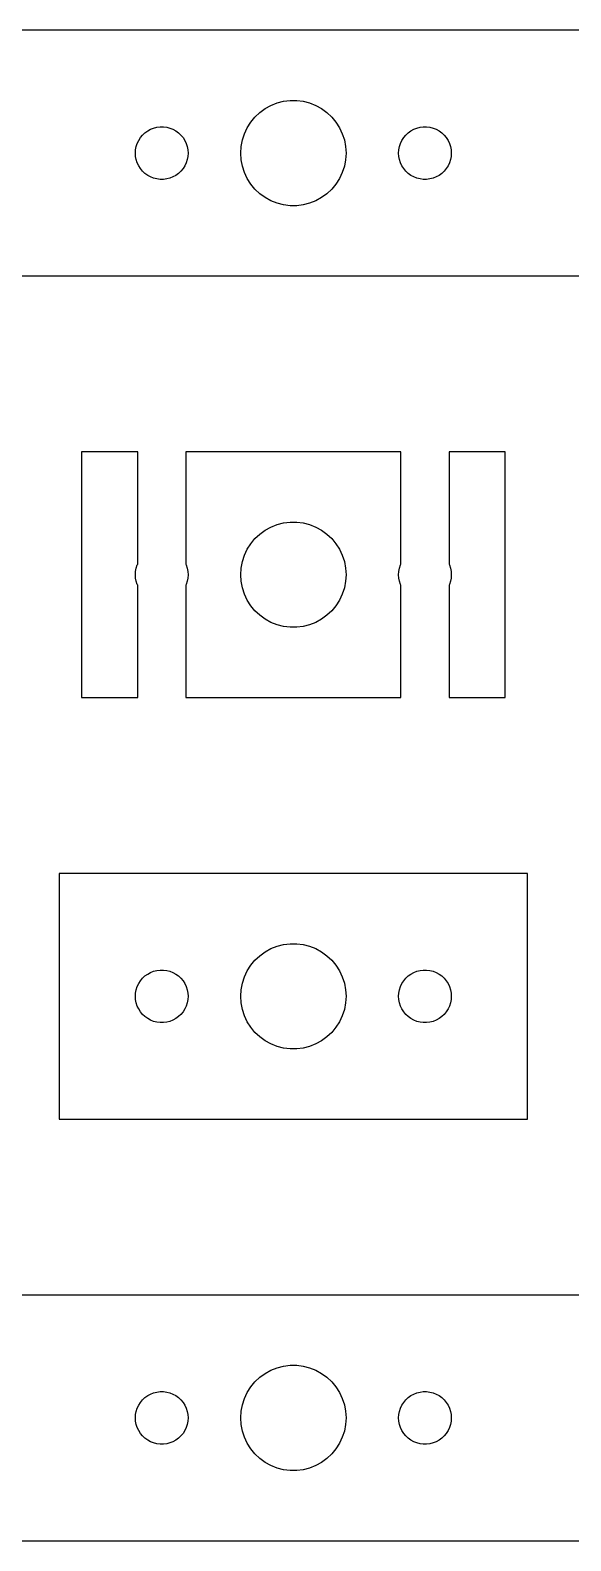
# Model space of a CAD drawing. Header units: metres. Extents: x -142 to 142, y -7 to 79.
# Drawn here: x -15 to 15.8, y -7 to 79 of the extents above; entities that cross this region are included whole.
import ezdxf

# ---------------------------------------------------------------- set-up
doc = ezdxf.new("R2010")
doc.units = ezdxf.units.M

msp = doc.modelspace()

# ---------------------------------------------------------------- linework, layer by layer
for p, q in [((139.657, 78.9951), (-139.657, 78.9951)), ((-1.27733, 74.7145), (-0.927048, 74.8532)), ((-0.927048, 74.8532), (-0.562134, 74.9469)), ((-0.562134, 74.9469), (-0.18837, 74.9941)), ((-0.18837, 74.9941), (0.18837, 74.9941)), ((0.18837, 74.9941), (0.562134, 74.9469)), ((0.562134, 74.9469), (0.927048, 74.8532)), ((0.927048, 74.8532), (1.27733, 74.7145)), ((-2.42705, 73.7634), (-2.1869, 74.0536)), ((-2.1869, 74.0536), (-1.91226, 74.3115)), ((-1.91226, 74.3115), (-1.60747, 74.533)), ((-1.60747, 74.533), (-1.27733, 74.7145)), ((1.27733, 74.7145), (1.60747, 74.533)), ((1.60747, 74.533), (1.91226, 74.3115)), ((1.91226, 74.3115), (2.1869, 74.0536)), ((2.1869, 74.0536), (2.42705, 73.7634)), ((-8.59344, 73.0268), (-8.45613, 73.1558)), ((-8.45613, 73.1558), (-8.30373, 73.2665)), ((-8.30373, 73.2665), (-8.13866, 73.3572)), ((-8.13866, 73.3572), (-7.96352, 73.4266)), ((-7.96352, 73.4266), (-7.78107, 73.4734)), ((-7.78107, 73.4734), (-7.59418, 73.497)), ((-7.59418, 73.497), (-7.40581, 73.497)), ((-7.40581, 73.497), (-7.21892, 73.4734)), ((-7.21892, 73.4734), (-7.03647, 73.4266)), ((-7.03647, 73.4266), (-6.86133, 73.3572)), ((-6.86133, 73.3572), (-6.69626, 73.2665)), ((-6.69626, 73.2665), (-6.54385, 73.1558)), ((-6.54385, 73.1558), (-6.40654, 73.0268)), ((-2.90575, 72.7461), (-2.78932, 73.1044)), ((-2.78932, 73.1044), (-2.62891, 73.4453)), ((-2.62891, 73.4453), (-2.42705, 73.7634)), ((2.42705, 73.7634), (2.62891, 73.4453)), ((2.62891, 73.4453), (2.78932, 73.1044)), ((2.78932, 73.1044), (2.90575, 72.7461)), ((6.40654, 73.0268), (6.54385, 73.1558)), ((6.54385, 73.1558), (6.69626, 73.2665)), ((6.69626, 73.2665), (6.86133, 73.3572)), ((6.86133, 73.3572), (7.03647, 73.4266)), ((7.03647, 73.4266), (7.21892, 73.4734)), ((7.21892, 73.4734), (7.40581, 73.497)), ((7.40581, 73.497), (7.59418, 73.497)), ((7.59418, 73.497), (7.78107, 73.4734)), ((7.78107, 73.4734), (7.96352, 73.4266)), ((7.96352, 73.4266), (8.13866, 73.3572)), ((8.13866, 73.3572), (8.30373, 73.2665)), ((8.30373, 73.2665), (8.45613, 73.1558)), ((8.45613, 73.1558), (8.59344, 73.0268)), ((-8.98816, 72.188), (-8.95287, 72.373)), ((-8.95287, 72.373), (-8.89465, 72.5522)), ((-8.89465, 72.5522), (-8.81445, 72.7226)), ((-8.81445, 72.7226), (-8.71352, 72.8817)), ((-8.71352, 72.8817), (-8.59344, 73.0268)), ((-6.40654, 73.0268), (-6.28647, 72.8817)), ((-6.28647, 72.8817), (-6.18553, 72.7226)), ((-6.18553, 72.7226), (-6.10533, 72.5522)), ((-6.10533, 72.5522), (-6.04712, 72.373)), ((-6.04712, 72.373), (-6.01183, 72.188)), ((-3, 72), (-2.97633, 72.376)), ((-2.97633, 72.376), (-2.90575, 72.7461)), ((2.90575, 72.7461), (2.97633, 72.376)), ((2.97633, 72.376), (3, 72)), ((6.01183, 72.188), (6.04712, 72.373)), ((6.04712, 72.373), (6.10533, 72.5522)), ((6.10533, 72.5522), (6.18553, 72.7226)), ((6.18553, 72.7226), (6.28647, 72.8817)), ((6.28647, 72.8817), (6.40654, 73.0268)), ((8.59344, 73.0268), (8.71352, 72.8817)), ((8.71352, 72.8817), (8.81445, 72.7226)), ((8.81445, 72.7226), (8.89465, 72.5522)), ((8.89465, 72.5522), (8.95287, 72.373)), ((8.95287, 72.373), (8.98816, 72.188)), ((-9, 72), (-8.98816, 72.188)), ((-8.98816, 71.812), (-9, 72)), ((-8.95287, 71.627), (-8.98816, 71.812)), ((-8.89465, 71.4478), (-8.95287, 71.627)), ((-8.81445, 71.2774), (-8.89465, 71.4478)), ((-6.10533, 71.4478), (-6.18553, 71.2774)), ((-6.04712, 71.627), (-6.10533, 71.4478)), ((-6.01183, 71.812), (-6.04712, 71.627)), ((-6.01183, 72.188), (-6, 72)), ((-6, 72), (-6.01183, 71.812)), ((-2.97633, 71.624), (-3, 72)), ((-2.90575, 71.2539), (-2.97633, 71.624)), ((2.97633, 71.624), (2.90575, 71.2539)), ((3, 72), (2.97633, 71.624)), ((6, 72), (6.01183, 72.188)), ((6.01183, 71.812), (6, 72)), ((6.04712, 71.627), (6.01183, 71.812)), ((6.10533, 71.4478), (6.04712, 71.627)), ((6.18553, 71.2774), (6.10533, 71.4478)), ((8.89465, 71.4478), (8.81445, 71.2774)), ((8.95287, 71.627), (8.89465, 71.4478)), ((8.98816, 71.812), (8.95287, 71.627)), ((8.98816, 72.188), (9, 72)), ((9, 72), (8.98816, 71.812)), ((-8.71352, 71.1183), (-8.81445, 71.2774)), ((-8.59344, 70.9732), (-8.71352, 71.1183)), ((-8.45613, 70.8442), (-8.59344, 70.9732)), ((-8.30373, 70.7335), (-8.45613, 70.8442)), ((-8.13866, 70.6428), (-8.30373, 70.7335)), ((-7.96352, 70.5734), (-8.13866, 70.6428)), ((-7.78107, 70.5266), (-7.96352, 70.5734)), ((-7.59418, 70.503), (-7.78107, 70.5266)), ((-7.21892, 70.5266), (-7.40581, 70.503)), ((-7.03647, 70.5734), (-7.21892, 70.5266)), ((-6.86133, 70.6428), (-7.03647, 70.5734)), ((-6.69626, 70.7335), (-6.86133, 70.6428)), ((-6.54385, 70.8442), (-6.69626, 70.7335)), ((-6.40654, 70.9732), (-6.54385, 70.8442)), ((-6.28647, 71.1183), (-6.40654, 70.9732)), ((-6.18553, 71.2774), (-6.28647, 71.1183)), ((-2.78932, 70.8956), (-2.90575, 71.2539)), ((-2.62891, 70.5547), (-2.78932, 70.8956)), ((-2.42705, 70.2366), (-2.62891, 70.5547)), ((2.62891, 70.5547), (2.42705, 70.2366)), ((2.78932, 70.8956), (2.62891, 70.5547)), ((2.90575, 71.2539), (2.78932, 70.8956)), ((6.28647, 71.1183), (6.18553, 71.2774)), ((6.40654, 70.9732), (6.28647, 71.1183)), ((6.54385, 70.8442), (6.40654, 70.9732)), ((6.69626, 70.7335), (6.54385, 70.8442)), ((6.86133, 70.6428), (6.69626, 70.7335)), ((7.03647, 70.5734), (6.86133, 70.6428)), ((7.21892, 70.5266), (7.03647, 70.5734)), ((7.40581, 70.503), (7.21892, 70.5266)), ((7.78107, 70.5266), (7.59418, 70.503)), ((7.96352, 70.5734), (7.78107, 70.5266)), ((8.13866, 70.6428), (7.96352, 70.5734)), ((8.30373, 70.7335), (8.13866, 70.6428)), ((8.45613, 70.8442), (8.30373, 70.7335)), ((8.59344, 70.9732), (8.45613, 70.8442)), ((8.71352, 71.1183), (8.59344, 70.9732)), ((8.81445, 71.2774), (8.71352, 71.1183)), ((-7.40581, 70.503), (-7.59418, 70.503)), ((-2.1869, 69.9464), (-2.42705, 70.2366)), ((-1.91226, 69.6885), (-2.1869, 69.9464)), ((-1.60747, 69.467), (-1.91226, 69.6885)), ((1.91226, 69.6885), (1.60747, 69.467)), ((2.1869, 69.9464), (1.91226, 69.6885)), ((2.42705, 70.2366), (2.1869, 69.9464)), ((7.59418, 70.503), (7.40581, 70.503)), ((-1.27733, 69.2855), (-1.60747, 69.467)), ((-0.927048, 69.1468), (-1.27733, 69.2855)), ((-0.562134, 69.0531), (-0.927048, 69.1468)), ((-0.18837, 69.0059), (-0.562134, 69.0531)), ((0.18837, 69.0059), (-0.18837, 69.0059)), ((0.562134, 69.0531), (0.18837, 69.0059)), ((0.927048, 69.1468), (0.562134, 69.0531)), ((1.27733, 69.2855), (0.927048, 69.1468)), ((1.60747, 69.467), (1.27733, 69.2855)), ((-139.657, 65.0049), (139.657, 65.0049)), ((-8.87216, 54.9951), (-12.0664, 54.9951)), ((-12.0664, 54.9951), (-12.0664, 41.0049)), ((-8.87216, 48.6), (-8.87216, 54.9951)), ((6.12782, 54.9951), (-6.12782, 54.9951)), ((-6.12782, 54.9951), (-6.12782, 48.6)), ((6.12782, 48.6), (6.12782, 54.9951)), ((12.0664, 54.9951), (8.87216, 54.9951)), ((8.87216, 54.9951), (8.87216, 48.6)), ((12.0664, 41.0049), (12.0664, 54.9951)), ((-1.27733, 50.7145), (-0.927048, 50.8532)), ((-0.927048, 50.8532), (-0.562134, 50.9469)), ((-0.562134, 50.9469), (-0.18837, 50.9941)), ((-0.18837, 50.9941), (0.18837, 50.9941)), ((0.18837, 50.9941), (0.562134, 50.9469)), ((0.562134, 50.9469), (0.927048, 50.8532)), ((0.927048, 50.8532), (1.27733, 50.7145)), ((-2.42705, 49.7634), (-2.1869, 50.0536)), ((-2.1869, 50.0536), (-1.91226, 50.3115)), ((-1.91226, 50.3115), (-1.60747, 50.533)), ((-1.60747, 50.533), (-1.27733, 50.7145)), ((1.27733, 50.7145), (1.60747, 50.533)), ((1.60747, 50.533), (1.91226, 50.3115)), ((1.91226, 50.3115), (2.1869, 50.0536)), ((2.1869, 50.0536), (2.42705, 49.7634)), ((-2.90575, 48.7461), (-2.78932, 49.1044)), ((-2.78932, 49.1044), (-2.62891, 49.4453)), ((-2.62891, 49.4453), (-2.42705, 49.7634)), ((2.42705, 49.7634), (2.62891, 49.4453)), ((2.62891, 49.4453), (2.78932, 49.1044)), ((2.78932, 49.1044), (2.90575, 48.7461)), ((-9, 48), (-8.98816, 48.188)), ((-8.98816, 48.188), (-8.95287, 48.373)), ((-8.95287, 48.373), (-8.89465, 48.5522)), ((-8.89465, 48.5522), (-8.87216, 48.6)), ((-6.12782, 48.6), (-6.10533, 48.5522)), ((-6.10533, 48.5522), (-6.04712, 48.373)), ((-6.04712, 48.373), (-6.01183, 48.188)), ((-6.01183, 48.188), (-6, 48)), ((-3, 48), (-2.97633, 48.376)), ((-2.97633, 48.376), (-2.90575, 48.7461)), ((2.90575, 48.7461), (2.97633, 48.376)), ((2.97633, 48.376), (3, 48)), ((6, 48), (6.01183, 48.188)), ((6.01183, 48.188), (6.04712, 48.373)), ((6.04712, 48.373), (6.10533, 48.5522)), ((6.10533, 48.5522), (6.12782, 48.6)), ((8.87216, 48.6), (8.89465, 48.5522)), ((8.89465, 48.5522), (8.95287, 48.373)), ((8.95287, 48.373), (8.98816, 48.188)), ((8.98816, 48.188), (9, 48)), ((-8.98816, 47.812), (-9, 48)), ((-8.95287, 47.627), (-8.98816, 47.812)), ((-8.89465, 47.4478), (-8.95287, 47.627)), ((-8.87216, 47.4), (-8.89465, 47.4478)), ((-8.87216, 41.0049), (-8.87216, 47.4)), ((-6.10533, 47.4478), (-6.12782, 47.4)), ((-6.12782, 47.4), (-6.12782, 41.0049)), ((-6.04712, 47.627), (-6.10533, 47.4478)), ((-6.01183, 47.812), (-6.04712, 47.627)), ((-6, 48), (-6.01183, 47.812)), ((-2.97633, 47.624), (-3, 48)), ((-2.90575, 47.2539), (-2.97633, 47.624)), ((2.97633, 47.624), (2.90575, 47.2539)), ((3, 48), (2.97633, 47.624)), ((6.01183, 47.812), (6, 48)), ((6.04712, 47.627), (6.01183, 47.812)), ((6.10533, 47.4478), (6.04712, 47.627)), ((6.12782, 47.4), (6.10533, 47.4478)), ((6.12782, 41.0049), (6.12782, 47.4)), ((8.89465, 47.4478), (8.87216, 47.4)), ((8.87216, 47.4), (8.87216, 41.0049)), ((8.95287, 47.627), (8.89465, 47.4478)), ((8.98816, 47.812), (8.95287, 47.627)), ((9, 48), (8.98816, 47.812)), ((-2.78932, 46.8956), (-2.90575, 47.2539)), ((-2.62891, 46.5547), (-2.78932, 46.8956)), ((-2.42705, 46.2366), (-2.62891, 46.5547)), ((2.62891, 46.5547), (2.42705, 46.2366)), ((2.78932, 46.8956), (2.62891, 46.5547)), ((2.90575, 47.2539), (2.78932, 46.8956)), ((-2.1869, 45.9464), (-2.42705, 46.2366)), ((-1.91226, 45.6885), (-2.1869, 45.9464)), ((-1.60747, 45.467), (-1.91226, 45.6885)), ((1.91226, 45.6885), (1.60747, 45.467)), ((2.1869, 45.9464), (1.91226, 45.6885)), ((2.42705, 46.2366), (2.1869, 45.9464)), ((-1.27733, 45.2855), (-1.60747, 45.467)), ((-0.927048, 45.1468), (-1.27733, 45.2855)), ((-0.562134, 45.0531), (-0.927048, 45.1468)), ((-0.18837, 45.0059), (-0.562134, 45.0531)), ((0.18837, 45.0059), (-0.18837, 45.0059)), ((0.562134, 45.0531), (0.18837, 45.0059)), ((0.927048, 45.1468), (0.562134, 45.0531)), ((1.27733, 45.2855), (0.927048, 45.1468)), ((1.60747, 45.467), (1.27733, 45.2855)), ((-12.0664, 41.0049), (-8.87216, 41.0049)), ((-6.12782, 41.0049), (6.12782, 41.0049)), ((8.87216, 41.0049), (12.0664, 41.0049)), ((13.3471, 30.9951), (-13.3471, 30.9951)), ((-13.3471, 30.9951), (-13.3471, 17.0049)), ((13.3471, 17.0049), (13.3471, 30.9951)), ((-1.60747, 26.533), (-1.27733, 26.7145)), ((-1.27733, 26.7145), (-0.927048, 26.8532)), ((-0.927048, 26.8532), (-0.562134, 26.9469)), ((-0.562134, 26.9469), (-0.18837, 26.9941)), ((-0.18837, 26.9941), (0.18837, 26.9941)), ((0.18837, 26.9941), (0.562134, 26.9469)), ((0.562134, 26.9469), (0.927048, 26.8532)), ((0.927048, 26.8532), (1.27733, 26.7145)), ((1.27733, 26.7145), (1.60747, 26.533)), ((-2.42705, 25.7634), (-2.1869, 26.0536)), ((-2.1869, 26.0536), (-1.91226, 26.3115)), ((-1.91226, 26.3115), (-1.60747, 26.533)), ((1.60747, 26.533), (1.91226, 26.3115)), ((1.91226, 26.3115), (2.1869, 26.0536)), ((2.1869, 26.0536), (2.42705, 25.7634)), ((-8.71352, 24.8817), (-8.59344, 25.0268)), ((-8.59344, 25.0268), (-8.45613, 25.1558)), ((-8.45613, 25.1558), (-8.30373, 25.2665)), ((-8.30373, 25.2665), (-8.13866, 25.3572)), ((-8.13866, 25.3572), (-7.96352, 25.4266)), ((-7.96352, 25.4266), (-7.78107, 25.4734)), ((-7.78107, 25.4734), (-7.59418, 25.497)), ((-7.59418, 25.497), (-7.40581, 25.497)), ((-7.40581, 25.497), (-7.21892, 25.4734)), ((-7.21892, 25.4734), (-7.03647, 25.4266)), ((-7.03647, 25.4266), (-6.86133, 25.3572)), ((-6.86133, 25.3572), (-6.69626, 25.2665)), ((-6.69626, 25.2665), (-6.54385, 25.1558)), ((-6.54385, 25.1558), (-6.40654, 25.0268)), ((-6.40654, 25.0268), (-6.28647, 24.8817)), ((-2.90575, 24.7461), (-2.78932, 25.1044)), ((-2.78932, 25.1044), (-2.62891, 25.4453)), ((-2.62891, 25.4453), (-2.42705, 25.7634)), ((2.42705, 25.7634), (2.62891, 25.4453)), ((2.62891, 25.4453), (2.78932, 25.1044)), ((2.78932, 25.1044), (2.90575, 24.7461)), ((6.28647, 24.8817), (6.40654, 25.0268)), ((6.40654, 25.0268), (6.54385, 25.1558)), ((6.54385, 25.1558), (6.69626, 25.2665)), ((6.69626, 25.2665), (6.86133, 25.3572)), ((6.86133, 25.3572), (7.03647, 25.4266)), ((7.03647, 25.4266), (7.21892, 25.4734)), ((7.21892, 25.4734), (7.40581, 25.497)), ((7.40581, 25.497), (7.59418, 25.497)), ((7.59418, 25.497), (7.78107, 25.4734)), ((7.78107, 25.4734), (7.96352, 25.4266)), ((7.96352, 25.4266), (8.13866, 25.3572)), ((8.13866, 25.3572), (8.30373, 25.2665)), ((8.30373, 25.2665), (8.45613, 25.1558)), ((8.45613, 25.1558), (8.59344, 25.0268)), ((8.59344, 25.0268), (8.71352, 24.8817)), ((-9, 24), (-8.98816, 24.188)), ((-8.98816, 24.188), (-8.95287, 24.373)), ((-8.95287, 24.373), (-8.89465, 24.5522)), ((-8.89465, 24.5522), (-8.81445, 24.7226)), ((-8.81445, 24.7226), (-8.71352, 24.8817)), ((-6.28647, 24.8817), (-6.18553, 24.7226)), ((-6.18553, 24.7226), (-6.10533, 24.5522)), ((-6.10533, 24.5522), (-6.04712, 24.373)), ((-6.04712, 24.373), (-6.01183, 24.188)), ((-6.01183, 24.188), (-6, 24)), ((-3, 24), (-2.97633, 24.376)), ((-2.97633, 24.376), (-2.90575, 24.7461)), ((2.90575, 24.7461), (2.97633, 24.376)), ((2.97633, 24.376), (3, 24)), ((6, 24), (6.01183, 24.188)), ((6.01183, 24.188), (6.04712, 24.373)), ((6.04712, 24.373), (6.10533, 24.5522)), ((6.10533, 24.5522), (6.18553, 24.7226)), ((6.18553, 24.7226), (6.28647, 24.8817)), ((8.71352, 24.8817), (8.81445, 24.7226)), ((8.81445, 24.7226), (8.89465, 24.5522)), ((8.89465, 24.5522), (8.95287, 24.373)), ((8.95287, 24.373), (8.98816, 24.188)), ((8.98816, 24.188), (9, 24)), ((-8.98816, 23.812), (-9, 24)), ((-8.95287, 23.627), (-8.98816, 23.812)), ((-8.89465, 23.4478), (-8.95287, 23.627)), ((-8.81445, 23.2774), (-8.89465, 23.4478)), ((-8.71352, 23.1183), (-8.81445, 23.2774)), ((-6.18553, 23.2774), (-6.28647, 23.1183)), ((-6.10533, 23.4478), (-6.18553, 23.2774)), ((-6.04712, 23.627), (-6.10533, 23.4478)), ((-6.01183, 23.812), (-6.04712, 23.627)), ((-6, 24), (-6.01183, 23.812)), ((-2.97633, 23.624), (-3, 24)), ((-2.90575, 23.2539), (-2.97633, 23.624)), ((-2.78932, 22.8956), (-2.90575, 23.2539)), ((2.90575, 23.2539), (2.78932, 22.8956)), ((2.97633, 23.624), (2.90575, 23.2539)), ((3, 24), (2.97633, 23.624)), ((6.01183, 23.812), (6, 24)), ((6.04712, 23.627), (6.01183, 23.812)), ((6.10533, 23.4478), (6.04712, 23.627)), ((6.18553, 23.2774), (6.10533, 23.4478)), ((6.28647, 23.1183), (6.18553, 23.2774)), ((8.81445, 23.2774), (8.71352, 23.1183)), ((8.89465, 23.4478), (8.81445, 23.2774)), ((8.95287, 23.627), (8.89465, 23.4478)), ((8.98816, 23.812), (8.95287, 23.627)), ((9, 24), (8.98816, 23.812)), ((-8.59344, 22.9732), (-8.71352, 23.1183)), ((-8.45613, 22.8442), (-8.59344, 22.9732)), ((-8.30373, 22.7335), (-8.45613, 22.8442)), ((-8.13866, 22.6428), (-8.30373, 22.7335)), ((-7.96352, 22.5734), (-8.13866, 22.6428)), ((-7.78107, 22.5266), (-7.96352, 22.5734)), ((-7.59418, 22.503), (-7.78107, 22.5266)), ((-7.40581, 22.503), (-7.59418, 22.503)), ((-7.21892, 22.5266), (-7.40581, 22.503)), ((-7.03647, 22.5734), (-7.21892, 22.5266)), ((-6.86133, 22.6428), (-7.03647, 22.5734)), ((-6.69626, 22.7335), (-6.86133, 22.6428)), ((-6.54385, 22.8442), (-6.69626, 22.7335)), ((-6.40654, 22.9732), (-6.54385, 22.8442)), ((-6.28647, 23.1183), (-6.40654, 22.9732)), ((-2.62891, 22.5547), (-2.78932, 22.8956)), ((-2.42705, 22.2366), (-2.62891, 22.5547)), ((2.62891, 22.5547), (2.42705, 22.2366)), ((2.78932, 22.8956), (2.62891, 22.5547)), ((6.40654, 22.9732), (6.28647, 23.1183)), ((6.54385, 22.8442), (6.40654, 22.9732)), ((6.69626, 22.7335), (6.54385, 22.8442)), ((6.86133, 22.6428), (6.69626, 22.7335)), ((7.03647, 22.5734), (6.86133, 22.6428)), ((7.21892, 22.5266), (7.03647, 22.5734)), ((7.40581, 22.503), (7.21892, 22.5266)), ((7.59418, 22.503), (7.40581, 22.503)), ((7.78107, 22.5266), (7.59418, 22.503)), ((7.96352, 22.5734), (7.78107, 22.5266)), ((8.13866, 22.6428), (7.96352, 22.5734)), ((8.30373, 22.7335), (8.13866, 22.6428)), ((8.45613, 22.8442), (8.30373, 22.7335)), ((8.59344, 22.9732), (8.45613, 22.8442)), ((8.71352, 23.1183), (8.59344, 22.9732)), ((-2.1869, 21.9464), (-2.42705, 22.2366)), ((-1.91226, 21.6885), (-2.1869, 21.9464)), ((-1.60747, 21.467), (-1.91226, 21.6885)), ((1.91226, 21.6885), (1.60747, 21.467)), ((2.1869, 21.9464), (1.91226, 21.6885)), ((2.42705, 22.2366), (2.1869, 21.9464)), ((-1.27733, 21.2855), (-1.60747, 21.467)), ((-0.927048, 21.1468), (-1.27733, 21.2855)), ((-0.562134, 21.0531), (-0.927048, 21.1468)), ((-0.18837, 21.0059), (-0.562134, 21.0531)), ((0.18837, 21.0059), (-0.18837, 21.0059)), ((0.562134, 21.0531), (0.18837, 21.0059)), ((0.927048, 21.1468), (0.562134, 21.0531)), ((1.27733, 21.2855), (0.927048, 21.1468)), ((1.60747, 21.467), (1.27733, 21.2855)), ((-13.3471, 17.0049), (13.3471, 17.0049)), ((139.657, 6.99506), (-139.657, 6.99506)), ((-1.60747, 2.53297), (-1.27733, 2.71448)), ((-1.27733, 2.71448), (-0.927048, 2.85316)), ((-0.927048, 2.85316), (-0.562134, 2.94685)), ((-0.562134, 2.94685), (-0.18837, 2.99408)), ((-0.18837, 2.99408), (0.18837, 2.99408)), ((0.18837, 2.99408), (0.562134, 2.94685)), ((0.562134, 2.94685), (0.927048, 2.85316)), ((0.927048, 2.85316), (1.27733, 2.71448)), ((1.27733, 2.71448), (1.60747, 2.53297)), ((-2.62891, 1.44525), (-2.42705, 1.76335)), ((-2.42705, 1.76335), (-2.1869, 2.05363)), ((-2.1869, 2.05363), (-1.91226, 2.31154)), ((-1.91226, 2.31154), (-1.60747, 2.53297)), ((1.60747, 2.53297), (1.91226, 2.31154)), ((1.91226, 2.31154), (2.1869, 2.05363)), ((2.1869, 2.05363), (2.42705, 1.76335)), ((2.42705, 1.76335), (2.62891, 1.44525)), ((-8.81445, 0.722626), (-8.71352, 0.881668)), ((-8.71352, 0.881668), (-8.59344, 1.02681)), ((-8.59344, 1.02681), (-8.45613, 1.15576)), ((-8.45613, 1.15576), (-8.30373, 1.26648)), ((-8.30373, 1.26648), (-8.13866, 1.35724)), ((-8.13866, 1.35724), (-7.96352, 1.42657)), ((-7.96352, 1.42657), (-7.78107, 1.47342)), ((-7.78107, 1.47342), (-7.59418, 1.49704)), ((-7.59418, 1.49704), (-7.40581, 1.49704)), ((-7.40581, 1.49704), (-7.21892, 1.47342)), ((-7.21892, 1.47342), (-7.03647, 1.42657)), ((-7.03647, 1.42657), (-6.86133, 1.35724)), ((-6.86133, 1.35724), (-6.69626, 1.26648)), ((-6.69626, 1.26648), (-6.54385, 1.15576)), ((-6.54385, 1.15576), (-6.40654, 1.02681)), ((-6.40654, 1.02681), (-6.28647, 0.881668)), ((-6.28647, 0.881668), (-6.18553, 0.722626)), ((-2.90575, 0.746063), (-2.78932, 1.10437)), ((-2.78932, 1.10437), (-2.62891, 1.44525)), ((2.62891, 1.44525), (2.78932, 1.10437)), ((2.78932, 1.10437), (2.90575, 0.746063)), ((6.18553, 0.722626), (6.28647, 0.881668)), ((6.28647, 0.881668), (6.40654, 1.02681)), ((6.40654, 1.02681), (6.54385, 1.15576)), ((6.54385, 1.15576), (6.69626, 1.26648)), ((6.69626, 1.26648), (6.86133, 1.35724)), ((6.86133, 1.35724), (7.03647, 1.42657)), ((7.03647, 1.42657), (7.21892, 1.47342)), ((7.21892, 1.47342), (7.40581, 1.49704)), ((7.40581, 1.49704), (7.59418, 1.49704)), ((7.59418, 1.49704), (7.78107, 1.47342)), ((7.78107, 1.47342), (7.96352, 1.42657)), ((7.96352, 1.42657), (8.13866, 1.35724)), ((8.13866, 1.35724), (8.30373, 1.26648)), ((8.30373, 1.26648), (8.45613, 1.15576)), ((8.45613, 1.15576), (8.59344, 1.02681)), ((8.59344, 1.02681), (8.71352, 0.881668)), ((8.71352, 0.881668), (8.81445, 0.722626)), ((-9, 0), (-8.98816, 0.187988)), ((-8.98816, -0.187988), (-9, 0)), ((-8.98816, 0.187988), (-8.95287, 0.373032)), ((-8.95287, 0.373032), (-8.89465, 0.552185)), ((-8.89465, 0.552185), (-8.81445, 0.722626)), ((-6.18553, 0.722626), (-6.10533, 0.552185)), ((-6.10533, 0.552185), (-6.04712, 0.373032)), ((-6.04712, 0.373032), (-6.01183, 0.187988)), ((-6.01183, 0.187988), (-6, 0)), ((-6, 0), (-6.01183, -0.187988)), ((-3, 0), (-2.97633, 0.375992)), ((-2.97633, -0.375992), (-3, 0)), ((-2.97633, 0.375992), (-2.90575, 0.746063)), ((2.90575, 0.746063), (2.97633, 0.375992)), ((2.97633, 0.375992), (3, 0)), ((3, 0), (2.97633, -0.375992)), ((6, 0), (6.01183, 0.187988)), ((6.01183, -0.187988), (6, 0)), ((6.01183, 0.187988), (6.04712, 0.373032)), ((6.04712, 0.373032), (6.10533, 0.552185)), ((6.10533, 0.552185), (6.18553, 0.722626)), ((8.81445, 0.722626), (8.89465, 0.552185)), ((8.89465, 0.552185), (8.95287, 0.373032)), ((8.95287, 0.373032), (8.98816, 0.187988)), ((8.98816, 0.187988), (9, 0)), ((9, 0), (8.98816, -0.187988)), ((-8.95287, -0.373032), (-8.98816, -0.187988)), ((-8.89465, -0.552185), (-8.95287, -0.373032)), ((-8.81445, -0.722626), (-8.89465, -0.552185)), ((-8.71352, -0.881668), (-8.81445, -0.722626)), ((-6.18553, -0.722626), (-6.28647, -0.881668)), ((-6.10533, -0.552185), (-6.18553, -0.722626)), ((-6.04712, -0.373032), (-6.10533, -0.552185)), ((-6.01183, -0.187988), (-6.04712, -0.373032)), ((-2.90575, -0.746063), (-2.97633, -0.375992)), ((-2.78932, -1.10437), (-2.90575, -0.746063)), ((2.90575, -0.746063), (2.78932, -1.10437)), ((2.97633, -0.375992), (2.90575, -0.746063)), ((6.04712, -0.373032), (6.01183, -0.187988)), ((6.10533, -0.552185), (6.04712, -0.373032)), ((6.18553, -0.722626), (6.10533, -0.552185)), ((6.28647, -0.881668), (6.18553, -0.722626)), ((8.81445, -0.722626), (8.71352, -0.881668)), ((8.89465, -0.552185), (8.81445, -0.722626)), ((8.95287, -0.373032), (8.89465, -0.552185)), ((8.98816, -0.187988), (8.95287, -0.373032)), ((-8.59344, -1.02681), (-8.71352, -0.881668)), ((-8.45613, -1.15576), (-8.59344, -1.02681)), ((-8.30373, -1.26648), (-8.45613, -1.15576)), ((-8.13866, -1.35724), (-8.30373, -1.26648)), ((-7.96352, -1.42657), (-8.13866, -1.35724)), ((-7.78107, -1.47342), (-7.96352, -1.42657)), ((-7.59418, -1.49704), (-7.78107, -1.47342)), ((-7.40581, -1.49704), (-7.59418, -1.49704)), ((-7.21892, -1.47342), (-7.40581, -1.49704)), ((-7.03647, -1.42657), (-7.21892, -1.47342)), ((-6.86133, -1.35724), (-7.03647, -1.42657)), ((-6.69626, -1.26648), (-6.86133, -1.35724)), ((-6.54385, -1.15576), (-6.69626, -1.26648)), ((-6.40654, -1.02681), (-6.54385, -1.15576)), ((-6.28647, -0.881668), (-6.40654, -1.02681)), ((-2.62891, -1.44525), (-2.78932, -1.10437)), ((-2.42705, -1.76335), (-2.62891, -1.44525)), ((2.62891, -1.44525), (2.42705, -1.76335)), ((2.78932, -1.10437), (2.62891, -1.44525)), ((6.40654, -1.02681), (6.28647, -0.881668)), ((6.54385, -1.15576), (6.40654, -1.02681)), ((6.69626, -1.26648), (6.54385, -1.15576)), ((6.86133, -1.35724), (6.69626, -1.26648)), ((7.03647, -1.42657), (6.86133, -1.35724)), ((7.21892, -1.47342), (7.03647, -1.42657)), ((7.40581, -1.49704), (7.21892, -1.47342)), ((7.59418, -1.49704), (7.40581, -1.49704)), ((7.78107, -1.47342), (7.59418, -1.49704)), ((7.96352, -1.42657), (7.78107, -1.47342)), ((8.13866, -1.35724), (7.96352, -1.42657)), ((8.30373, -1.26648), (8.13866, -1.35724)), ((8.45613, -1.15576), (8.30373, -1.26648)), ((8.59344, -1.02681), (8.45613, -1.15576)), ((8.71352, -0.881668), (8.59344, -1.02681)), ((-2.1869, -2.05363), (-2.42705, -1.76335)), ((-1.91226, -2.31154), (-2.1869, -2.05363)), ((-1.60747, -2.53297), (-1.91226, -2.31154)), ((-1.27733, -2.71448), (-1.60747, -2.53297)), ((1.60747, -2.53297), (1.27733, -2.71448)), ((1.91226, -2.31154), (1.60747, -2.53297)), ((2.1869, -2.05363), (1.91226, -2.31154)), ((2.42705, -1.76335), (2.1869, -2.05363)), ((-0.927048, -2.85316), (-1.27733, -2.71448)), ((-0.562134, -2.94685), (-0.927048, -2.85316)), ((-0.18837, -2.99408), (-0.562134, -2.94685)), ((0.18837, -2.99408), (-0.18837, -2.99408)), ((0.562134, -2.94685), (0.18837, -2.99408)), ((0.927048, -2.85316), (0.562134, -2.94685)), ((1.27733, -2.71448), (0.927048, -2.85316)), ((-139.657, -6.99506), (139.657, -6.99506))]:
    msp.add_line(p, q)

doc.saveas('drawing.dxf')
